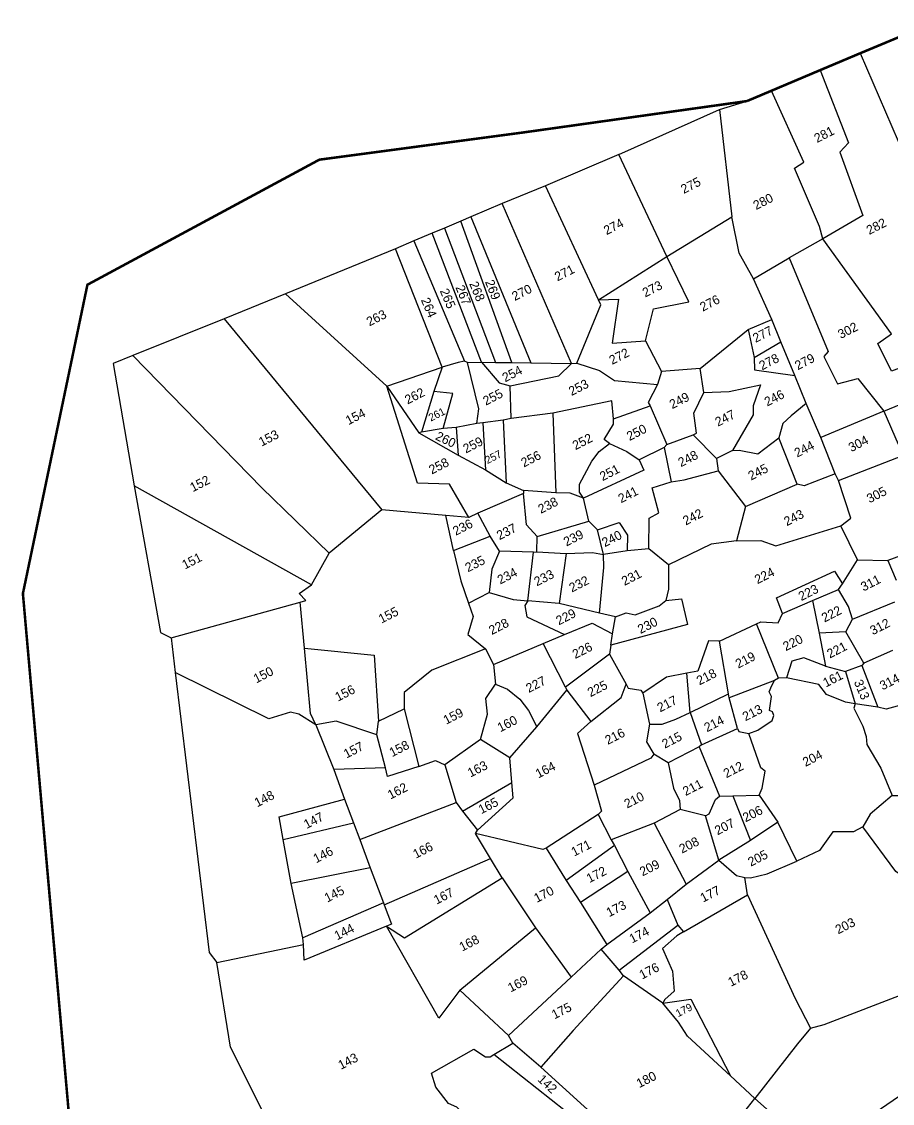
# Model space of a CAD drawing. Header units: metres. Extents: x 255385 to 258919, y 2204351 to 2207088.
# Drawn here: x 255510.6 to 255852.1, y 2205577.6 to 2206002 of the extents above; entities that cross this region are included whole.
import ezdxf

# ---------------------------------------------------------------- set-up
doc = ezdxf.new("R2010")
doc.units = ezdxf.units.M
doc.header["$MEASUREMENT"] = 0
for name, color, linetype in [('OFF', 1, 'Continuous'), ('POLY_PARCEL', 6, 'Continuous'), ('TEXT_PARCEL', 7, 'Continuous'), ('V_BOUND_LINE', 7, 'Continuous')]:
    doc.layers.add(name, color=color, linetype=linetype)
doc.styles.add('TEXT_MAP', font='KRDEV050.TTF', dxfattribs={"height": 1.8})

# ---------------------------------------------------------------- blocks, each defined once
blk = doc.blocks.new('fdfdf')
at = {"layer": 'OFF'}
blk.add_lwpolyline([(1732.52, 3116.33), (1738.1, 3115.34)], dxfattribs=at)
at = {"layer": 'POLY_PARCEL'}
for points in [[(1607.4, 3125.67), (1603.19, 3126.05), (1595.92, 3102.63)], [(1624.15, 3073.32), (1618.21, 3090.84), (1607.4, 3125.67)], [(1626.73, 3123.93), (1607.4, 3125.67)], [(1626.73, 3123.93), (1637.33, 3076.24)], [(1639.71, 3122.81), (1626.73, 3123.93)], [(1639.71, 3122.81), (1649.25, 3097.53)], [(1663.11, 3120.88), (1639.71, 3122.81)], [(1660.68, 3095.89), (1663.11, 3120.88)], [(1667.03, 3120.6), (1663.11, 3120.88)], [(1667.03, 3120.6), (1665.14, 3094.97)], [(1670.92, 3120.33), (1667.03, 3120.6)], [(1668.04, 3093.23), (1670.92, 3120.33)], [(1673.54, 3120.14), (1670.51, 3091.92)], [(1673.54, 3120.14), (1670.92, 3120.33)], [(1673.32, 3090.47), (1677.07, 3119.9)], [(1677.07, 3119.9), (1673.54, 3120.14)], [(1679.21, 3119.75), (1677.07, 3119.9)], [(1679.21, 3119.75), (1676.66, 3088.73)], [(1685.87, 3119.28), (1679.21, 3119.75)], [(1683.74, 3084.97), (1685.87, 3119.28)], [(1695.13, 3118.51), (1685.87, 3119.28)], [(1694.19, 3093.69), (1695.13, 3118.51)], [(1710.82, 3117.44), (1695.13, 3118.51)], [(1710.08, 3095.2), (1710.82, 3117.44)], [(1710.82, 3117.44), (1732.52, 3116.33)], [(1732.52, 3116.33), (1725.06, 3096.36)], [(1739.11, 3084.3), (1739.64, 3086.81), (1740.46, 3099.25), (1742.6, 3099.49), (1743.37, 3114.96)], [(1753.73, 3114.22), (1752.24, 3098.91), (1749.86, 3098.04), (1748.22, 3084.83), (1739.11, 3084.3)], [(1762.27, 3113.6), (1760.32, 3082.17)], [(1595.92, 3102.63), (1587.4, 3074.47), (1588.8, 3072.59)], [(1618.21, 3069.31), (1595.92, 3102.63)], [(1651.95, 3067.09), (1651.52, 3074.65), (1645.95, 3077.69), (1649.25, 3097.53)], [(1649.25, 3097.53), (1650.75, 3086.45)], [(1649.25, 3097.53), (1660.68, 3095.89)], [(1660.68, 3095.89), (1657.05, 3092.36)], [(1665.14, 3094.97), (1663.92, 3095.31), (1660.68, 3095.89)], [(1661.7, 3082.87), (1663.44, 3085.29), (1665.57, 3094.44)], [(1665.57, 3094.44), (1665.14, 3094.97)], [(1665.57, 3094.44), (1668.04, 3093.23)], [(1694.19, 3093.69), (1710.08, 3095.2)], [(1698.75, 3082.28), (1703.06, 3087.17), (1709.94, 3085.28), (1710.08, 3095.2)], [(1710.08, 3095.2), (1725.06, 3096.36)], [(1723.31, 3083.52), (1723.12, 3089.28), (1725.06, 3096.36)], [(1657.05, 3092.36), (1651.21, 3086.31)], [(1655.35, 3085), (1660.24, 3090.32), (1657.05, 3092.36)], [(1668.04, 3093.23), (1669.32, 3087.99), (1670.97, 3086.49)], [(1668.04, 3093.23), (1670.51, 3091.92)], [(1684.73, 3084.54), (1694.14, 3092.63), (1694.19, 3093.69)], [(1694.19, 3093.69), (1697.78, 3092.01), (1692.74, 3084.85), (1698.75, 3082.28)], [(1670.51, 3091.92), (1673.32, 3090.47)], [(1673.32, 3090.47), (1676.66, 3088.73)], [(1676.66, 3088.73), (1683.74, 3084.97)], [(1651.21, 3086.31), (1650.75, 3086.45)], [(1650.75, 3086.45), (1655.64, 3079)], [(1655.35, 3085), (1651.21, 3086.31)], [(1668.19, 3080.69), (1670.97, 3086.49)], [(1670.97, 3086.49), (1680.41, 3083.93), (1683.74, 3084.97)], [(1657.77, 3084.03), (1655.35, 3085)], [(1657.77, 3084.03), (1655.64, 3079)], [(1661.7, 3082.87), (1657.77, 3084.03)], [(1683.74, 3084.97), (1684.73, 3084.54)], [(1684.73, 3084.54), (1688.04, 3081.19), (1689.77, 3078.12), (1696.97, 3073.55)], [(1723.31, 3083.52), (1731.47, 3084.01)], [(1731.47, 3084.01), (1729.95, 3064.02), (1728.74, 3063.59), (1728.65, 3057.54), (1732.71, 3056.67), (1734.41, 3048.59)], [(1739.11, 3084.3), (1731.47, 3084.01)], [(1748.17, 3053.91), (1739.3, 3054.92), (1739.4, 3060.97), (1742.64, 3061.46), (1739.11, 3084.3)], [(1662.86, 3082.44), (1659.08, 3073.97)], [(1662.86, 3082.44), (1661.7, 3082.87)], [(1666.64, 3081.13), (1662.86, 3082.44)], [(1698.75, 3082.28), (1698.84, 3075.45)], [(1722.93, 3074.71), (1723.31, 3083.52)], [(1666.64, 3081.13), (1661.6, 3069.81)], [(1668.19, 3080.69), (1666.64, 3081.13)], [(1676.03, 3077.89), (1668.19, 3080.69)], [(1655.64, 3079), (1659.08, 3073.97)], [(1676.03, 3077.89), (1669.39, 3063.6)], [(1686.16, 3071.47), (1687.47, 3074.79), (1676.03, 3077.89)], [(1637.33, 3076.24), (1624.15, 3073.32)], [(1648.04, 3069.47), (1637.33, 3076.24)], [(1698.84, 3075.45), (1696.97, 3073.55)], [(1705.93, 3072.54), (1698.84, 3075.45)], [(1705.93, 3072.54), (1717.86, 3075.08)], [(1717.86, 3075.08), (1716.42, 3069.65)], [(1717.86, 3075.08), (1722.93, 3074.71)], [(1618.21, 3069.31), (1624.15, 3073.32)], [(1659.08, 3073.97), (1661.6, 3069.81)], [(1696.97, 3073.55), (1693.77, 3071.23), (1693.82, 3070.46)], [(1722.49, 3069.97), (1722.93, 3074.71)], [(1588.8, 3072.59), (1586.38, 3066.15)], [(1588.8, 3072.59), (1614.68, 3067.32)], [(1683.26, 3067.5), (1682.72, 3068.67), (1685.68, 3070.5), (1686.16, 3071.47)], [(1686.16, 3071.47), (1693.82, 3070.46)], [(1704.43, 3067.99), (1705.93, 3072.54)], [(1614.68, 3067.32), (1615.79, 3067.08), (1615.26, 3068.92), (1618.21, 3069.31)], [(1646.24, 3062.65), (1648.04, 3069.47)], [(1651.95, 3067.09), (1648.04, 3069.47)], [(1661.6, 3069.81), (1663.96, 3066.94)], [(1693.82, 3070.46), (1693.24, 3062.18)], [(1716.42, 3069.65), (1715.36, 3067.43), (1721.91, 3062.81)], [(1716.42, 3069.65), (1722.49, 3069.97)], [(1721.91, 3062.81), (1722.49, 3069.97)], [(1611.33, 3058.81), (1614.68, 3067.32)], [(1653.89, 3067.04), (1651.95, 3067.09)], [(1653.97, 3061.9), (1653.89, 3067.04)], [(1663.67, 3066.41), (1653.89, 3067.04)], [(1663.96, 3066.94), (1663.67, 3066.41)], [(1669.39, 3063.6), (1663.96, 3066.94)], [(1673.8, 3060.21), (1673.62, 3061.6), (1674.34, 3063.05), (1678.56, 3065.96), (1680.74, 3067.02), (1683.26, 3067.5)], [(1683.26, 3067.5), (1685.58, 3064.5), (1686.99, 3061.94)], [(1698.71, 3061.5), (1699.48, 3061.5), (1700.79, 3065.28), (1704.43, 3067.99)], [(1704.43, 3067.99), (1708.91, 3065.88), (1715.06, 3064.23), (1711.87, 3061.23), (1711.06, 3059.62), (1704.28, 3055.21)], [(1586.38, 3066.15), (1567.29, 3013.89), (1567.73, 3011.47)], [(1606.43, 3044.36), (1604.42, 3047.75), (1603.16, 3048.86), (1598.71, 3049.64), (1586.38, 3066.15)], [(1662.2, 3057.64), (1661.38, 3060.64), (1663.67, 3066.41)], [(1646.24, 3062.65), (1644.84, 3056.69), (1644.21, 3052.05)], [(1646.24, 3062.65), (1653.97, 3061.9)], [(1673.8, 3060.21), (1671.91, 3062.25), (1669.39, 3063.6)], [(1721.43, 3056.86), (1721.91, 3062.81)], [(1654.26, 3058.41), (1653.97, 3061.9)], [(1672.68, 3055.71), (1673.8, 3060.21)], [(1686.99, 3061.94), (1686.89, 3059.71), (1673.8, 3060.21)], [(1692.51, 3061.84), (1686.99, 3061.94)], [(1692.51, 3061.84), (1690.69, 3055.22)], [(1693.24, 3062.18), (1692.51, 3061.84)], [(1693.24, 3062.18), (1698.71, 3061.5)], [(1698.71, 3061.5), (1700.7, 3055.26)], [(1606.43, 3044.36), (1606.54, 3046.81), (1611.33, 3058.81)], [(1611.33, 3058.81), (1622.95, 3051.37), (1617.79, 3039.37)], [(1654.26, 3058.41), (1651.35, 3055.95), (1648.78, 3052.07)], [(1660.17, 3055.17), (1654.26, 3058.41)], [(1660.75, 3054.93), (1662.2, 3057.64)], [(1662.2, 3057.64), (1672.68, 3055.71)], [(1721.43, 3056.86), (1717.65, 3056.04), (1715.52, 3055.46), (1713.53, 3053.28)], [(1720.94, 3049.6), (1721.43, 3056.86)], [(1654.81, 3047.15), (1660.17, 3055.17)], [(1660.17, 3055.17), (1660.75, 3054.93)], [(1660.75, 3054.93), (1665.79, 3052.03)], [(1673.41, 3053.39), (1672.68, 3055.71)], [(1680.71, 3045.45), (1683.56, 3050.82), (1685.7, 3050.87), (1686.81, 3055.85), (1690.69, 3055.22)], [(1690.69, 3055.22), (1693.11, 3054.4), (1699.94, 3052.95)], [(1700.7, 3055.26), (1699.94, 3052.95)], [(1704.28, 3055.21), (1700.7, 3055.26)], [(1704.28, 3055.21), (1705.44, 3054.68), (1708.4, 3052.36), (1713.53, 3053.28)], [(1644.21, 3052.05), (1643.77, 3049.29), (1641.26, 3046.63), (1643.1, 3042.52)], [(1644.21, 3052.05), (1648.78, 3052.07)], [(1648.78, 3052.07), (1652.32, 3048.69), (1654.81, 3047.15)], [(1665.79, 3052.03), (1660.04, 3043.86)], [(1665.79, 3052.03), (1670.49, 3049.85), (1672.29, 3048.5)], [(1672.29, 3048.5), (1673.41, 3053.39)], [(1673.41, 3053.39), (1677.87, 3052.72), (1678.21, 3049.72), (1676.73, 3047.04)], [(1699.94, 3052.95), (1701.54, 3044.24)], [(1712.61, 3043.5), (1713.53, 3053.28)], [(1720.18, 3041.91), (1720.94, 3049.6)], [(1734.41, 3048.59), (1720.94, 3049.6)], [(1666.29, 3038.54), (1671.13, 3046.18), (1672.29, 3048.5)], [(1676.73, 3047.04), (1672.29, 3048.5)], [(1734.41, 3048.59), (1733.92, 3041.51)], [(1734.41, 3048.59), (1747.25, 3047.52)], [(1654.81, 3047.15), (1653.89, 3046.57), (1653.21, 3044.39), (1658.25, 3037.91)], [(1660.04, 3043.86), (1654.81, 3047.15)], [(1680.71, 3045.45), (1676.73, 3047.04)], [(1682.74, 3040.85), (1680.71, 3045.45)], [(1606.43, 3044.36), (1605.63, 3034.9)], [(1616.24, 3037.13), (1610.35, 3043.19), (1606.43, 3044.36)], [(1643.1, 3042.52), (1631.73, 3043.56), (1624.86, 3042.11), (1623.4, 3039.21)], [(1666.29, 3038.54), (1660.04, 3043.86)], [(1701.54, 3044.24), (1696.84, 3039.01)], [(1701.54, 3044.24), (1712.61, 3043.5)], [(1720.18, 3041.91), (1713.68, 3042.63), (1712.61, 3043.5)], [(1643.1, 3042.52), (1643.1, 3039.03)], [(1720.18, 3040.46), (1720.18, 3041.91)], [(1616.24, 3037.13), (1617.79, 3039.37)], [(1617.79, 3039.37), (1623.4, 3039.21)], [(1623.4, 3039.21), (1620.79, 3027.79)], [(1643.1, 3039.03), (1641.64, 3035.4)], [(1643.1, 3039.03), (1653.69, 3038.25)], [(1682.74, 3040.85), (1680.56, 3036.59), (1679.08, 3034.81)], [(1696.84, 3039.01), (1692.09, 3040.66), (1682.74, 3040.85)], [(1696.84, 3039.01), (1701.2, 3036.88), (1703.33, 3034.56), (1716.55, 3032.28)], [(1716.55, 3032.28), (1718.97, 3032.72), (1720.18, 3040.46)], [(1720.18, 3040.46), (1733.76, 3039.1)], [(1614.84, 3030.51), (1616.24, 3037.13)], [(1653.69, 3038.25), (1658.25, 3037.91)], [(1653.69, 3028.62), (1653.69, 3038.25)], [(1658.25, 3037.91), (1664.11, 3037.47), (1666.72, 3033.75)], [(1668.76, 3036.46), (1666.29, 3038.54)], [(1605.63, 3034.9), (1604.83, 3028.69)], [(1614.84, 3030.51), (1605.63, 3034.9)], [(1634.09, 3027.03), (1637.57, 3030.86), (1638.69, 3033.71), (1641.64, 3035.4)], [(1641.64, 3035.4), (1643.29, 3033.42), (1644.6, 3030.61), (1645.08, 3027.81), (1645.11, 3024.18)], [(1679.08, 3034.81), (1681.98, 3033.75), (1680.77, 3028.67), (1665.46, 3031.91)], [(1666.72, 3033.75), (1668.76, 3036.46)], [(1668.76, 3036.46), (1670.99, 3036.21), (1672.44, 3035.05), (1677.43, 3034.52), (1679.08, 3034.81)], [(1665.46, 3031.91), (1666.72, 3033.75)], [(1590.44, 3027.14), (1591.75, 3031.5), (1604.83, 3028.69)], [(1620.79, 3027.79), (1614.44, 3028.85), (1614.84, 3030.51)], [(1664.4, 3030.41), (1653.69, 3028.62)], [(1665.46, 3031.91), (1664.4, 3030.41)], [(1664.4, 3030.41), (1664.61, 3023.68)], [(1716.43, 3024.8), (1716.55, 3032.28)], [(1604.83, 3028.69), (1604.25, 3023.76)], [(1653.69, 3028.62), (1653.68, 3027.96)], [(1587.92, 3018.68), (1590.44, 3027.14)], [(1590.44, 3027.14), (1604.25, 3023.76)], [(1620.79, 3027.79), (1624.28, 3027.35), (1625.52, 3025.73)], [(1634.09, 3027.03), (1625.52, 3025.73)], [(1637.6, 3021.18), (1634.09, 3027.03)], [(1645.11, 3024.18), (1653.68, 3027.96)], [(1653.68, 3027.96), (1655.09, 3020.31)], [(1625.52, 3025.73), (1624.13, 3018.16)], [(1637.6, 3021.18), (1645.11, 3024.18)], [(1684.89, 3022.84), (1682.95, 3023.92), (1678.39, 3019.56), (1676.28, 3020.17)], [(1698.44, 3022.08), (1698.78, 3025.37), (1711.37, 3024.88), (1711.61, 3021.93)], [(1711.61, 3021.93), (1716.43, 3024.8)], [(1716.43, 3024.8), (1721.69, 3021.97)], [(1604.25, 3023.76), (1603.91, 3020.23)], [(1655.09, 3020.31), (1662.56, 3021.79), (1664.61, 3023.68)], [(1664.61, 3023.68), (1664.64, 3022.81), (1666.63, 3021.31), (1666.77, 3020.63)], [(1681.76, 3012.78), (1684.89, 3022.84)], [(1684.89, 3022.84), (1692.92, 3022.63)], [(1691.95, 3011.09), (1692.92, 3022.63)], [(1692.92, 3022.63), (1693.88, 3022.61), (1696.84, 3020.87), (1698.44, 3022.08)], [(1698.44, 3022.08), (1704.83, 3021.68)], [(1710.42, 3021.29), (1711.61, 3021.93)], [(1721.69, 3021.97), (1721.43, 3017.78)], [(1726.26, 3021.45), (1721.69, 3021.97)], [(1603.91, 3020.23), (1603.18, 3014.32)], [(1603.91, 3020.23), (1624.13, 3018.16)], [(1635.75, 3016.67), (1637.6, 3021.18)], [(1655.09, 3020.31), (1651.69, 3019.39), (1649.95, 3008.8)], [(1666.77, 3020.63), (1665.17, 3014.58)], [(1676.28, 3020.17), (1672.34, 3021.3), (1666.77, 3020.63)], [(1673.35, 3012.98), (1676.28, 3020.17)], [(1704.83, 3021.68), (1703.13, 3015.32)], [(1704.83, 3021.68), (1710.42, 3021.29)], [(1710.26, 3014.83), (1710.66, 3017.42), (1710.42, 3021.29)], [(1585.06, 3008.08), (1587.92, 3018.68)], [(1603.18, 3014.32), (1587.92, 3018.68)], [(1624.13, 3018.16), (1624.47, 3016.03)], [(1624.47, 3016.03), (1635.75, 3016.67)], [(1624.47, 3016.03), (1625.44, 3011.36)], [(1625.44, 3011.36), (1634.6, 3013.83), (1635.75, 3016.67)], [(1603.18, 3014.32), (1602.35, 3007)], [(1665.17, 3014.58), (1663.04, 3011.73), (1663.19, 3008.92)], [(1665.17, 3014.58), (1667.35, 3013.46), (1670.21, 3013.08), (1673.35, 3012.98)], [(1703.13, 3015.32), (1701.27, 3009)], [(1707.91, 3013.21), (1703.13, 3015.32)], [(1707.91, 3013.21), (1710.26, 3014.83)], [(1708.27, 3006.11), (1707.91, 3013.21)], [(1710.26, 3014.83), (1719.22, 3014.09)], [(1562.3, 2952.92), (1562.55, 2995.31), (1567.73, 3011.47)], [(1567.73, 3011.47), (1584.58, 3006.87)], [(1624.76, 3010.97), (1625.44, 3011.36)], [(1673.35, 3012.98), (1672.43, 3006.25)], [(1673.35, 3012.98), (1681.76, 3012.78)], [(1680.23, 3005.92), (1681.53, 3012.06)], [(1681.53, 3012.06), (1681.76, 3012.78)], [(1691.03, 3011.04), (1681.53, 3012.06)], [(1691.95, 3011.09), (1691.03, 3011.04)], [(1693.4, 3010.42), (1691.95, 3011.09)], [(1701.27, 3009), (1698.19, 3012.4), (1695.84, 3012.89), (1693.4, 3010.42)], [(1625.17, 3005.19), (1624.76, 3010.97)], [(1635.86, 3002.07), (1635.18, 3002.07), (1624.76, 3010.97)], [(1663.19, 3008.92), (1662.36, 3008.49), (1649.95, 3008.8)], [(1664.93, 3006.11), (1663.19, 3008.92)], [(1681.78, 3004.03), (1683.67, 3003.79), (1687.06, 3004.22), (1687.79, 3004.95), (1687.89, 3005.72), (1687.45, 3006.25), (1689.05, 3008.53), (1689.05, 3009.5), (1690.11, 3010.42), (1691.03, 3011.04)], [(1703.14, 2999.72), (1701.54, 3000.88), (1698.92, 3003.88), (1698.48, 3006.35), (1693.4, 3010.42)], [(1701.27, 3009), (1704.3, 3006.3)], [(1600.83, 3002.65), (1583.32, 3004.02), (1584.58, 3006.87)], [(1584.58, 3006.87), (1585.06, 3008.08)], [(1602.35, 3007), (1585.06, 3008.08)], [(1602.35, 3007), (1602.31, 3006.63)], [(1649.95, 3008.8), (1648.93, 3003.57), (1648.01, 3003.28)], [(1602.31, 3006.63), (1601.87, 3002.56), (1600.83, 3002.65)], [(1602.31, 3006.63), (1625.17, 3005.19)], [(1625.49, 3000.76), (1625.17, 3005.19)], [(1664.93, 3006.11), (1663.61, 3001.15), (1663.56, 2998.44), (1662.88, 2996.84)], [(1671.85, 3006.16), (1664.93, 3006.11)], [(1671.85, 3006.16), (1670.97, 2995.63)], [(1672.43, 3006.25), (1671.85, 3006.16)], [(1672.43, 3006.25), (1680.23, 3005.92)], [(1680.23, 3005.92), (1680.18, 3005.24), (1681.78, 3004.03)], [(1704.3, 3006.3), (1703.14, 2999.72)], [(1707.74, 3005.87), (1704.3, 3006.3)], [(1707.74, 3005.87), (1706.77, 2997.11)], [(1708.27, 3006.11), (1707.74, 3005.87)], [(1714.42, 3005.72), (1708.27, 3006.11)], [(1607.95, 2984.79), (1601.8, 2981.79), (1600.83, 3002.65)], [(1600.83, 3002.65), (1602.96, 2998.97), (1625.49, 3000.76)], [(1648.01, 3003.28), (1635.86, 3002.07)], [(1648.01, 3003.28), (1648.06, 2997.67)], [(1678.05, 2992.3), (1679.22, 2993.24), (1681.3, 2995.95), (1680.81, 2996.92), (1681.78, 3004.03)], [(1625.49, 3000.76), (1626.85, 2988.96)], [(1635.86, 3002.07), (1636.48, 2994.57)], [(1703.14, 2999.72), (1702.51, 2999.09), (1702.46, 2995.08), (1702.12, 2993), (1701.54, 2991.5), (1701.88, 2986.12), (1701.44, 2980.3)], [(1706.77, 2997.11), (1703.14, 2999.72)], [(1648.11, 2996.36), (1636.48, 2994.57)], [(1657.07, 2996.75), (1648.06, 2997.67)], [(1648.06, 2997.67), (1648.11, 2996.36)], [(1648.11, 2996.36), (1648.16, 2990.6)], [(1662.88, 2996.84), (1657.07, 2996.75)], [(1657.07, 2996.75), (1657.27, 2983.15)], [(1666.76, 2993.41), (1662.88, 2996.84)], [(1715.68, 2994.4), (1708.08, 2996), (1706.77, 2997.11)], [(1636.48, 2994.57), (1637.02, 2989.44)], [(1666.76, 2993.41), (1667.63, 2993.46), (1670, 2995.39), (1670.97, 2995.63)], [(1670.97, 2995.63), (1673.35, 2994.52)], [(1673.35, 2994.52), (1672.48, 2985.09)], [(1673.35, 2994.52), (1678.05, 2992.3)], [(1665.16, 2984.46), (1666.76, 2993.41)], [(1678.05, 2992.3), (1678.92, 2985.81)], [(1648.16, 2990.6), (1637.02, 2989.44)], [(1648.16, 2990.6), (1648.35, 2981.36)], [(1607.95, 2984.79), (1626.85, 2988.96)], [(1626.85, 2988.96), (1628.69, 2977.15)], [(1637.02, 2989.44), (1637.9, 2979.67)], [(1678.92, 2985.81), (1672.48, 2985.09)], [(1678.77, 2977.29), (1678.92, 2985.81)], [(1612.46, 2972.46), (1607.95, 2984.79)], [(1657.27, 2983.15), (1665.16, 2984.46)], [(1672.48, 2985.09), (1665.16, 2984.46)], [(1665.16, 2984.46), (1666.86, 2980.2), (1668.16, 2979.04)], [(1637.9, 2979.67), (1648.35, 2981.36)], [(1648.35, 2981.36), (1652.57, 2982.18)], [(1652.57, 2982.18), (1652.09, 2976.72)], [(1652.57, 2982.18), (1657.27, 2983.15)], [(1701.44, 2980.3), (1709.31, 2976.24), (1722.54, 2976.91), (1725.54, 2978.12), (1725.59, 2981.56), (1735.13, 2982.19)], [(1628.69, 2977.15), (1636.48, 2979.38)], [(1636.48, 2979.38), (1637.9, 2979.67)], [(1637.8, 2974.06), (1636.48, 2979.38)], [(1693.45, 2977.41), (1691.36, 2977.37), (1687.73, 2979.21), (1683.71, 2977.12), (1678.77, 2977.29)], [(1701.44, 2980.3), (1695.82, 2978.96), (1693.45, 2977.41)], [(1612.46, 2972.46), (1628.69, 2977.15)], [(1667.05, 2975.78), (1668.16, 2979.04)], [(1668.16, 2979.04), (1669.13, 2978.5), (1672.43, 2977.68), (1678.77, 2977.29)], [(1697.22, 2962.95), (1695.24, 2966.58), (1693.45, 2977.41)], [(1637.8, 2974.06), (1652.09, 2976.72)], [(1652.52, 2975.03), (1650.97, 2974.93), (1647.29, 2973.97), (1647.05, 2969.08), (1645.55, 2965.4), (1643.17, 2964.77), (1642.5, 2964.34)], [(1652.09, 2976.72), (1652.52, 2975.03)], [(1652.52, 2975.03), (1667.05, 2975.78)], [(1667.05, 2975.78), (1666.13, 2953.28), (1666.22, 2946.7)], [(1599.04, 2957.55), (1596.96, 2964.52), (1595.8, 2965.92), (1595.07, 2969.89), (1595.55, 2972.75), (1605.14, 2973.18), (1606.5, 2970.81), (1607.37, 2970.38), (1608.2, 2970.47)], [(1638.04, 2972.66), (1624.28, 2967.53), (1615.32, 2964.05)], [(1638.04, 2972.66), (1637.8, 2974.06)], [(1642.5, 2964.34), (1638.04, 2972.66)], [(1608.2, 2970.47), (1612.56, 2970.76)], [(1612.56, 2970.76), (1612.46, 2972.46)], [(1615.32, 2964.05), (1612.56, 2970.76)], [(1623.51, 2942.42), (1615.72, 2954.1), (1608.2, 2970.47)], [(1642.5, 2964.34), (1647.78, 2962.5), (1647.87, 2945.51)], [(1647.87, 2945.51), (1643.85, 2956.31), (1643.51, 2959.6), (1642.5, 2964.34)], [(1615.32, 2964.05), (1623.51, 2942.42)], [(1666.22, 2946.7), (1668.94, 2946.12), (1686.62, 2944.28), (1692.38, 2948.34)], [(1647.87, 2945.51), (1650.1, 2939.32)], [(1666.22, 2946.7), (1662.49, 2945.1), (1650.1, 2939.32)], [(1644.82, 2936.9), (1650.1, 2939.32)], [(1650.1, 2939.32), (1654.11, 2929.14)], [(1664.47, 2925.37), (1682.57, 2927.75), (1684.65, 2928.43), (1689.98, 2926.01), (1692.84, 2928.28), (1696.23, 2925.62), (1719.32, 2921.17)]]:
    blk.add_lwpolyline(points, dxfattribs=at)
at = {"layer": 'V_BOUND_LINE', "const_width": 0.5}
for points in [[(1636.39, 2790.29), (1601.01, 2791.43), (1583.57, 2827.14), (1570.93, 2850.27), (1545.4, 2898.42), (1521.04, 2945.94), (1522.73, 2984.6), (1566.72, 3093.67), (1605.73, 3142.16), (1657.69, 3143.36), (1696.29, 3129.76), (1738.1, 3115.34)], [(1738.1, 3115.34), (1743.37, 3114.96)], [(1743.37, 3114.96), (1753.73, 3114.22)], [(1753.73, 3114.22), (1762.27, 3113.6)], [(1762.27, 3113.6), (1777.81, 3112.41)]]:
    blk.add_lwpolyline(points, dxfattribs=at)
at = {"layer": 'TEXT_PARCEL', "style": 'TEXT_MAP'}
for s, height, p in [('263', 1.8, (1651.54, 3109.55)), ('274', 1.8, (1701.4, 3104.34)), ('275', 1.8, (1718.66, 3104.67)), ('270', 1.8, (1679.37, 3100.99)), ('281', 1.8, (1746.66, 3101.68)), ('271', 1.8, (1688.63, 3100.61)), ('153', 1.8, (1621.84, 3098.09)), ('152', 1.8, (1605.66, 3096.25)), ('280', 1.8, (1729.93, 3095.35)), ('154', 1.8, (1639.02, 3094.08)), ('262', 1.8, (1651.27, 3092.41)), ('273', 1.8, (1702.63, 3089.93)), ('261', 1.5, (1653.84, 3087.32)), ('254', 1.8, (1670.39, 3087.57)), ('255', 1.8, (1664.91, 3085.2)), ('151', 1.8, (1597.33, 3083.36)), ('276', 1.8, (1711.46, 3082.28)), ('272', 1.8, (1690.75, 3081.05)), ('282', 1.8, (1747.61, 3080.85)), ('258', 1.8, (1649.24, 3077.94)), ('259', 1.8, (1657.12, 3078.57)), ('253', 1.8, (1680.84, 3079.21)), ('257', 1.5, (1659.95, 3074.78)), ('277', 1.8, (1717.96, 3072.06)), ('256', 1.8, (1666.06, 3070.93)), ('252', 1.8, (1676.66, 3069.34)), ('249', 1.8, (1697.37, 3067.88)), ('236', 1.8, (1647.95, 3065.02)), ('250', 1.8, (1687, 3066.11)), ('278', 1.8, (1716.61, 3066.65)), ('302', 1.8, (1733.27, 3065.11)), ('279', 1.8, (1722.89, 3063.47)), ('238', 1.8, (1664.9, 3061.25)), ('251', 1.8, (1678.67, 3061.46)), ('247', 1.8, (1703.83, 3060.7)), ('237', 1.8, (1655.26, 3060.33)), ('246', 1.8, (1714.29, 3059.83)), ('150', 1.8, (1599.69, 3056.95)), ('155', 1.8, (1627.03, 3056.24)), ('235', 1.8, (1646.84, 3057.5)), ('248', 1.8, (1693.69, 3056.9)), ('241', 1.8, (1679.93, 3055.92)), ('234', 1.8, (1651.41, 3052.47)), ('239', 1.8, (1666.45, 3053.22)), ('233', 1.8, (1657.7, 3048.86)), ('240', 1.8, (1673.13, 3049.66)), ('245', 1.8, (1704.81, 3048.27)), ('244', 1.8, (1714.98, 3048.17)), ('156', 1.8, (1612.4, 3046.43)), ('242', 1.8, (1689.3, 3046.22)), ('228', 1.8, (1645.39, 3044.35)), ('232', 1.8, (1663.3, 3044.64)), ('304', 1.8, (1724.98, 3044.27)), ('229', 1.8, (1658.05, 3040.03)), ('231', 1.8, (1673.13, 3041.1)), ('243', 1.8, (1707, 3037.04)), ('148', 1.8, (1588.74, 3035.09)), ('157', 1.8, (1608.8, 3035.66)), ('305', 1.8, (1723.6, 3033.65)), ('158', 1.8, (1616.95, 3031.82)), ('159', 1.8, (1629.36, 3032.67)), ('227', 1.8, (1646.72, 3030.85)), ('226', 1.8, (1657.93, 3032.66)), ('230', 1.8, (1671.64, 3031.21)), ('224', 1.8, (1696.65, 3029.47)), ('147', 1.8, (1595.47, 3026.85)), ('160', 1.8, (1638.18, 3026.5)), ('162', 1.8, (1612.86, 3024.52)), ('225', 1.8, (1657.17, 3024.59)), ('223', 1.8, (1702.85, 3022.58)), ('146', 1.8, (1594.07, 3019.97)), ('163', 1.8, (1628.89, 3021.22)), ('311', 1.8, (1714.65, 3018.68)), ('217', 1.8, (1668.05, 3015.68)), ('218', 1.8, (1677.38, 3016.89)), ('219', 1.8, (1685.73, 3016.37)), ('222', 1.8, (1704.99, 3016.74)), ('165', 1.8, (1627.49, 3013.8)), ('164', 1.8, (1640.75, 3014.98)), ('216', 1.8, (1655.96, 3014.64)), ('220', 1.8, (1695.63, 3015.16)), ('145', 1.8, (1592.51, 3012.07)), ('166', 1.8, (1612.01, 3011.84)), ('221', 1.8, (1702.71, 3009.93)), ('312', 1.8, (1712.36, 3010.17)), ('215', 1.8, (1665.64, 3008.88)), ('214', 1.8, (1674.52, 3007.98)), ('213', 1.8, (1682.24, 3006.46)), ('161', 1.8, (1699.42, 3005.2)), ('144', 1.8, (1590.86, 3004.54)), ('167', 1.8, (1611.55, 3001.91)), ('210', 1.8, (1653.63, 3001.73)), ('211', 1.8, (1665.05, 2998.68)), ('314', 1.8, (1709.13, 2999.6)), ('171', 1.8, (1640.02, 2998.03)), ('212', 1.8, (1673.8, 2998.17)), ('170', 1.8, (1629.32, 2993.25)), ('204', 1.8, (1688.73, 2993.07)), ('168', 1.8, (1611.82, 2991.37)), ('172', 1.8, (1640.33, 2992)), ('209', 1.8, (1650.27, 2988.42)), ('208', 1.8, (1659.25, 2988.89)), ('207', 1.8, (1667.14, 2988.93)), ('206', 1.8, (1673.23, 2988.69)), ('173', 1.8, (1640.75, 2984.25)), ('143', 1.8, (1579.94, 2981.46)), ('169', 1.8, (1616.71, 2979.84)), ('205', 1.8, (1670.17, 2980.43)), ('174', 1.8, (1642.43, 2977.57)), ('177', 1.8, (1658.58, 2978.4)), ('175', 1.8, (1621.99, 2971.19)), ('176', 1.8, (1640.96, 2970.34)), ('179', 1.5, (1643.9, 2960.49)), ('178', 1.8, (1655.91, 2961.1)), ('203', 1.8, (1679.46, 2960.7)), ('180', 1.8, (1630.73, 2951.5))]:
    blk.add_text(s, height=height, dxfattribs=at).set_placement(p)
for s, rotation, p in [('264', 266.3047, (1662.94, 3109.61)), ('265', 266.1174, (1667.08, 3109.52)), ('267', 264.9522, (1670.16, 3108.74)), ('268', 265.6794, (1672.9, 3108.15)), ('269', 264.6385, (1675.84, 3107.05)), ('260', 307.5057, (1652.91, 3083.9)), ('313', 266.1818, (1704.81, 3003.68)), ('142', 290.0027, (1613.45, 2962.07))]:
    blk.add_text(s, height=1.8, rotation=rotation, dxfattribs=at).set_placement(p)
blk = doc.blocks.new('GFDGFDDGEWE')
at = {"xscale": 1.988515468938585, "yscale": 1.988515468938585, "zscale": 1.988515468938585, "rotation": 27.01368120761968}
blk.add_blockref('fdfdf', (255529.68, 2198881.96), dxfattribs=at)

msp = doc.modelspace()

# ---------------------------------------------------------------- block references
msp.add_blockref('GFDGFDDGEWE', (0, 0))

doc.saveas('drawing.dxf')
